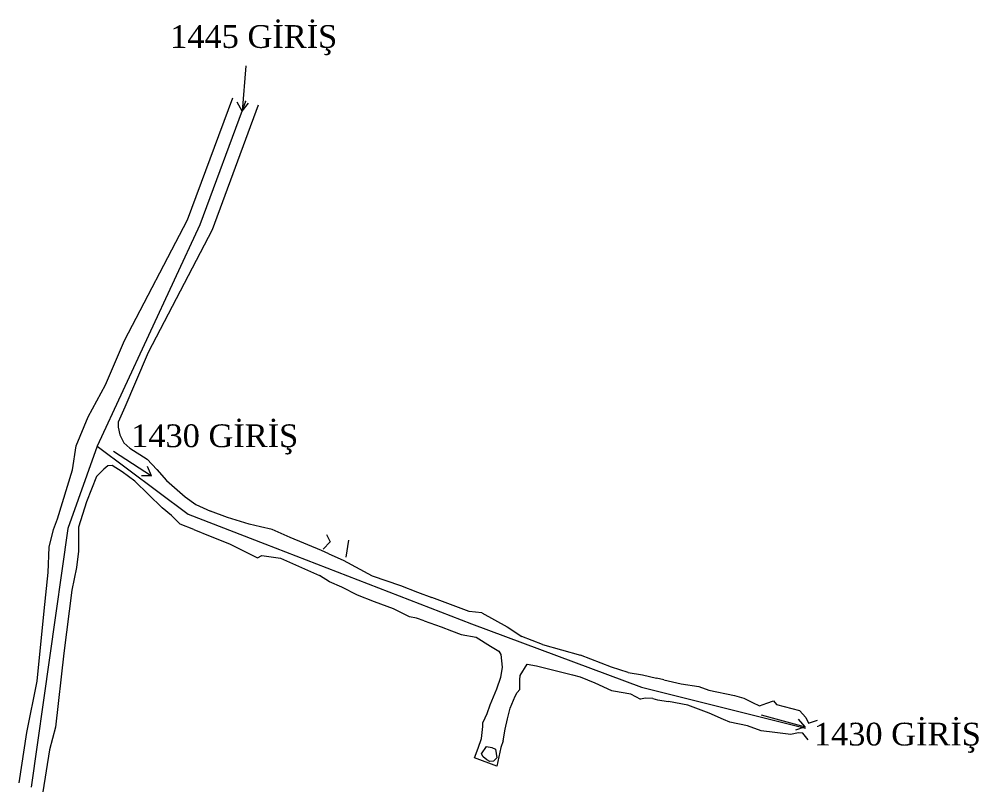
# Model space of a CAD drawing. Header units: metres. Extents: x 539087 to 539738, y 4477622 to 4478004.
# Drawn here: x 539527.1 to 539737.9, y 4477740.5 to 4477910.3 of the extents above; entities that cross this region are included whole.
import ezdxf

# ---------------------------------------------------------------- set-up
doc = ezdxf.new("R2010")
doc.units = ezdxf.units.M
for name, color, linetype, lineweight in [('GEOFENCE', 3, 'Continuous', 0), ('INIT_COORD', 5, 'Continuous', 0), ('KAT_1440', 85, 'Continuous', 0), ('KAT_1450', 113, 'Continuous', 0), ('YAZıLAR', 1, 'Continuous', 0)]:
    doc.layers.add(name, color=color, linetype=linetype, lineweight=lineweight)
doc.styles.get("Standard").update_dxf_attribs({"font": 'times.ttf'})

# ---------------------------------------------------------------- blocks, each defined once
blk = doc.blocks.new('162')
at = {"layer": 'YAZıLAR'}
for p, q in [((0, 2.1875, 1435.6234), (0, -2.8125, 1435.6234)), ((0, -2.8125, 1435.6234), (-0.625, -1.875, 1435.6234)), ((0, -2.8125, 1435.6234), (0.625, -1.875, 1435.6234))]:
    blk.add_line(p, q, dxfattribs=at)

msp = doc.modelspace()

# ---------------------------------------------------------------- linework, layer by layer
at = {"layer": 'GEOFENCE'}
for p, q in [((539576.83, 4477892.2, 1459.31), (539566.81, 4477865.09, 1454.97)), ((539566.81, 4477865.09, 1454.97), (539544.23, 4477816.43, 1447.19)), ((539544.23, 4477816.43, 1447.19), (539537.77, 4477798.4, 1445.35)), ((539544.23, 4477816.43, 1447.19), (539564.21, 4477801.49, 1447.52)), ((539564.21, 4477801.49, 1447.52), (539581.08, 4477795.02, 1444.93)), ((539537.77, 4477798.4, 1445.35), (539529.72, 4477741.51, 1440.03)), ((539581.08, 4477795.02, 1444.93), (539626.5, 4477777.46, 1439.5)), ((539626.5, 4477777.46, 1439.5), (539663.83, 4477763.55, 1432.74)), ((539663.83, 4477763.55, 1432.74), (539699.9, 4477754.48, 1431.06))]:
    msp.add_line(p, q, dxfattribs=at)
at = {"layer": 'INIT_COORD'}
msp.add_point((539576.83, 4477892.2, 1459.31), dxfattribs=at)
at = {"layer": 'KAT_1440'}
for p, q in [((539546.1, 4477829.94, 1448.99), (539550.28, 4477839.66, 1450.61)), ((539555.41, 4477837.06, 1450.61), (539552.69, 4477830.55, 1449.37)), ((539542.27, 4477822.91, 1447.92), (539546.1, 4477829.94, 1448.99)), ((539552.69, 4477830.55, 1449.37), (539550.29, 4477825.01, 1448.47)), ((539550.29, 4477825.01, 1448.47), (539548.86, 4477821.75, 1447.92)), ((539539.61, 4477816.55, 1447.21), (539542.27, 4477822.91, 1447.92)), ((539548.86, 4477821.75, 1447.92), (539548.88, 4477820.65, 1447.84)), ((539548.88, 4477820.65, 1447.84), (539549.24, 4477818.96, 1447.46)), ((539549.24, 4477818.96, 1447.46), (539550.13, 4477817.23, 1449.39)), ((539538.81, 4477811.26, 1446.63), (539539.61, 4477816.55, 1447.21)), ((539550.13, 4477817.23, 1449.39), (539551.44, 4477816.04, 1447.57)), ((539551.44, 4477816.04, 1447.57), (539555.21, 4477813.6, 1447.69)), ((539546.57, 4477812.12, 1447.48), (539545.73, 4477811.4, 1446.85)), ((539547.53, 4477812.25, 1448.88), (539546.57, 4477812.12, 1447.48)), ((539549.75, 4477810.8, 1447.62), (539547.53, 4477812.25, 1448.88)), ((539555.21, 4477813.6, 1447.69), (539557.36, 4477811.35, 1447.76)), ((539535.49, 4477800.53, 1445.49), (539538.81, 4477811.26, 1446.63)), ((539545.73, 4477811.4, 1446.85), (539544.11, 4477809.83, 1446.66)), ((539552.48, 4477808.79, 1447.73), (539549.75, 4477810.8, 1447.62)), ((539557.36, 4477811.35, 1447.76), (539559.5, 4477808.89, 1447.91)), ((539544.11, 4477809.83, 1446.66), (539541.9, 4477804.26, 1446)), ((539558.5, 4477802.92, 1447.86), (539552.48, 4477808.79, 1447.73)), ((539559.5, 4477808.89, 1447.91), (539563.56, 4477805.35, 1447.92)), ((539541.9, 4477804.26, 1446), (539540.14, 4477798.68, 1445.4)), ((539563.56, 4477805.35, 1447.92), (539565.95, 4477803.64, 1447.44)), ((539565.95, 4477803.64, 1447.44), (539569.17, 4477802.2, 1446.74)), ((539560.55, 4477801.22, 1447.96), (539558.5, 4477802.92, 1447.86)), ((539572.91, 4477800.8, 1445.97), (539569.17, 4477802.2, 1446.74)), ((539534.65, 4477798.12, 1445.31), (539535.49, 4477800.53, 1445.49)), ((539562.47, 4477799.35, 1447.6), (539560.55, 4477801.22, 1447.96)), ((539565.5, 4477798.12, 1446.9), (539562.47, 4477799.35, 1447.6)), ((539577.65, 4477799.32, 1445.38), (539572.91, 4477800.8, 1445.97)), ((539533.71, 4477794.28, 1445), (539534.65, 4477798.12, 1445.31)), ((539540.14, 4477798.68, 1445.4), (539540.14, 4477793.39, 1445)), ((539565.5, 4477798.12, 1446.9), (539569.05, 4477796.69, 1446.27)), ((539580.12, 4477798.75, 1445.12), (539577.65, 4477799.32, 1445.38)), ((539582.71, 4477798.14, 1444.89), (539580.12, 4477798.75, 1445.12)), ((539586.61, 4477796.42, 1444.18), (539582.71, 4477798.14, 1444.89)), ((539569.05, 4477796.69, 1446.27), (539573.28, 4477794.98, 1445.63)), ((539593.53, 4477793.55, 1443.28), (539586.61, 4477796.42, 1444.18)), ((539533.44, 4477788.69, 1444.46), (539533.71, 4477794.28, 1445)), ((539540.14, 4477793.39, 1445), (539539.68, 4477789.81, 1444.67)), ((539573.28, 4477794.98, 1445.63), (539579.46, 4477791.9, 1444.97)), ((539595.16, 4477792.82, 1443.15), (539593.53, 4477793.55, 1443.28)), ((539579.46, 4477791.9, 1444.97), (539580.43, 4477792.42, 1444.85)), ((539580.43, 4477792.42, 1444.85), (539584.49, 4477791.89, 1444.29)), ((539584.49, 4477791.89, 1444.29), (539593.12, 4477788.05, 1443.1)), ((539595.16, 4477792.82, 1443.15), (539598.32, 4477791.44, 1442.76)), ((539598.32, 4477791.44, 1442.76), (539604.68, 4477788, 1442)), ((539539.68, 4477789.81, 1444.67), (539538.67, 4477784.84, 1444.08)), ((539532.56, 4477780.3, 1443.63), (539533.44, 4477788.69, 1444.46)), ((539595.29, 4477786.68, 1442.68), (539593.12, 4477788.05, 1443.1)), ((539597.99, 4477785.51, 1442.54), (539595.29, 4477786.68, 1442.68)), ((539604.68, 4477788, 1442), (539610.88, 4477785.84, 1441.07)), ((539538.67, 4477784.84, 1444.08), (539536.88, 4477770.97, 1442.71)), ((539601.45, 4477783.71, 1441.95), (539597.99, 4477785.51, 1442.54)), ((539610.88, 4477785.84, 1441.07), (539614.59, 4477784.39, 1440.45)), ((539605.17, 4477782.27, 1441.63), (539601.45, 4477783.71, 1441.95)), ((539614.59, 4477784.39, 1440.45), (539617.77, 4477783.23, 1440.17)), ((539623.66, 4477781.02, 1440.05), (539617.77, 4477783.23, 1440.17)), ((539609.33, 4477780.69, 1441.06), (539605.17, 4477782.27, 1441.63)), ((539612.83, 4477778.98, 1440.39), (539609.33, 4477780.69, 1441.06)), ((539626, 4477780.14, 1439.7), (539623.66, 4477781.02, 1440.05)), ((539531.06, 4477764.81, 1442.14), (539532.56, 4477780.3, 1443.63)), ((539614.4, 4477778.64, 1440.46), (539612.83, 4477778.98, 1440.39)), ((539616.06, 4477778.06, 1440.29), (539614.4, 4477778.64, 1440.46)), ((539628.79, 4477779.86, 1439.3), (539626, 4477780.14, 1439.7)), ((539628.79, 4477779.86, 1439.3), (539634.32, 4477776.78, 1437.46)), ((539616.06, 4477778.06, 1440.29), (539619.79, 4477776.74, 1440.16)), ((539619.79, 4477776.74, 1440.16), (539622.06, 4477775.86, 1440.05)), ((539634.32, 4477776.78, 1437.46), (539637.56, 4477774.65, 1436.73)), ((539622.06, 4477775.86, 1440.05), (539624.21, 4477775.06, 1439.7)), ((539624.21, 4477775.06, 1439.7), (539627.52, 4477774.51, 1439.3)), ((539627.52, 4477774.51, 1439.3), (539630.66, 4477772.54, 1437.65)), ((539642.12, 4477772.89, 1435.88), (539637.56, 4477774.65, 1436.73)), ((539630.66, 4477772.54, 1437.65), (539632.48, 4477771.44, 1437.19)), ((539642.12, 4477772.89, 1435.88), (539650.44, 4477770.58, 1434.54)), ((539536.88, 4477770.97, 1442.71), (539535.05, 4477754.69, 1441.26)), ((539632.48, 4477771.44, 1437.19), (539632.92, 4477770.69, 1436.98)), ((539632.92, 4477770.69, 1436.98), (539633.23, 4477767.89, 1436.75)), ((539657.25, 4477767.94, 1433.61), (539650.44, 4477770.58, 1434.54)), ((539633.23, 4477767.89, 1436.75), (539632.84, 4477765.65, 1436.95)), ((539637.17, 4477766.06, 1436.69), (539638.72, 4477768.6, 1436.17)), ((539638.72, 4477768.6, 1436.17), (539640.8, 4477768.18, 1435.52)), ((539640.8, 4477768.18, 1435.52), (539648.68, 4477766.23, 1434.51)), ((539660.9, 4477766.73, 1433.21), (539657.25, 4477767.94, 1433.61)), ((539632.84, 4477765.65, 1436.95), (539631.97, 4477763.08, 1436.95)), ((539637.1, 4477765.16, 1436.58), (539637.17, 4477766.06, 1436.69)), ((539648.68, 4477766.23, 1434.51), (539650.36, 4477765.82, 1434.32)), ((539650.36, 4477765.82, 1434.32), (539653.62, 4477764.45, 1433.98)), ((539660.9, 4477766.73, 1433.21), (539664.06, 4477766.2, 1432.69)), ((539664.06, 4477766.2, 1432.69), (539667.11, 4477765.46, 1432.69)), ((539528.82, 4477753.56, 1441.13), (539531.06, 4477764.81, 1442.14)), ((539637.08, 4477762.98, 1436.85), (539637.1, 4477765.16, 1436.58)), ((539653.62, 4477764.45, 1433.98), (539657.27, 4477762.77, 1433.45)), ((539668.75, 4477765.14, 1432.57), (539667.11, 4477765.46, 1432.69)), ((539668.75, 4477765.14, 1432.57), (539672.57, 4477764.22, 1432.51)), ((539672.57, 4477764.22, 1432.51), (539676.41, 4477763.66, 1432.46)), ((539676.41, 4477763.66, 1432.46), (539678.63, 4477762.85, 1432.33)), ((539631.97, 4477763.08, 1436.95), (539630.48, 4477759.57, 1437.36)), ((539634.95, 4477758.89, 1437.38), (539636.07, 4477761.55, 1436.94)), ((539636.07, 4477761.55, 1436.94), (539636.5, 4477762.32, 1436.85)), ((539637.08, 4477762.98, 1436.85), (539636.5, 4477762.32, 1436.85)), ((539657.27, 4477762.77, 1433.45), (539660.26, 4477762.25, 1433.04)), ((539660.26, 4477762.25, 1433.04), (539661.39, 4477762.04, 1432.95)), ((539661.39, 4477762.04, 1432.95), (539663.6, 4477760.89, 1432.8)), ((539678.63, 4477762.85, 1432.33), (539684.26, 4477761.68, 1431.24)), ((539684.26, 4477761.68, 1431.24), (539686.3, 4477761.11, 1430.89)), ((539630.48, 4477759.57, 1437.36), (539629.83, 4477757.64, 1437.63)), ((539664.71, 4477761.07, 1432.69), (539663.6, 4477760.89, 1432.8)), ((539666.35, 4477761.05, 1432.69), (539664.71, 4477761.07, 1432.69)), ((539666.35, 4477761.05, 1432.69), (539667.36, 4477760.76, 1432.55)), ((539667.36, 4477760.76, 1432.55), (539669.78, 4477760.38, 1432.61)), ((539673.99, 4477759.53, 1432.49), (539669.78, 4477760.38, 1432.61)), ((539678.68, 4477757.78, 1432.32), (539673.99, 4477759.53, 1432.49)), ((539686.3, 4477761.11, 1430.89), (539688.25, 4477760.15, 1430.84)), ((539688.25, 4477760.15, 1430.84), (539689.8, 4477759.44, 1430.82)), ((539689.8, 4477759.44, 1430.82), (539691.41, 4477759.99, 1430.86)), ((539691.41, 4477759.99, 1430.86), (539692.87, 4477760.53, 1431.02)), ((539692.87, 4477760.53, 1431.02), (539693.51, 4477759.71, 1430.86)), ((539693.51, 4477759.71, 1430.86), (539698.55, 4477758.36, 1430.14)), ((539629.83, 4477757.64, 1437.63), (539628.94, 4477755.73, 1437.7)), ((539634.36, 4477756.53, 1437.64), (539634.95, 4477758.89, 1437.38)), ((539681.88, 4477756.41, 1431.65), (539678.68, 4477757.78, 1432.32)), ((539698.55, 4477758.36, 1430.14), (539699.95, 4477756.82, 1431.06)), ((539629, 4477754.87, 1437.89), (539628.94, 4477755.73, 1437.7)), ((539633.87, 4477754.27, 1437.98), (539634.36, 4477756.53, 1437.64)), ((539683.23, 4477755.86, 1431.37), (539681.88, 4477756.41, 1431.65)), ((539687.13, 4477755.05, 1431.2), (539683.23, 4477755.86, 1431.37)), ((539690.16, 4477753.9, 1430.69), (539687.13, 4477755.05, 1431.2)), ((539699.95, 4477756.82, 1431.06), (539700.51, 4477755.57, 1431.09)), ((539700.51, 4477755.57, 1431.09), (539702.54, 4477756.24, 1428.7)), ((539527.11, 4477742.49, 1440.1), (539528.82, 4477753.56, 1441.13)), ((539535.05, 4477754.69, 1441.26), (539533.8, 4477749.74, 1440.81)), ((539628.67, 4477752.25, 1438.45), (539629, 4477754.87, 1437.89)), ((539633.43, 4477751.7, 1438.32), (539633.87, 4477754.27, 1437.98)), ((539693.12, 4477753.53, 1430.66), (539690.16, 4477753.9, 1430.69)), ((539696.68, 4477753.14, 1430.54), (539693.12, 4477753.53, 1430.66)), ((539698.24, 4477753.49, 1430.95), (539696.68, 4477753.14, 1430.54)), ((539699.29, 4477753.38, 1431.02), (539698.24, 4477753.49, 1430.95)), ((539700.49, 4477751.94, 1428.96), (539699.29, 4477753.38, 1431.02)), ((539627.94, 4477750.14, 1438.77), (539628.67, 4477752.25, 1438.45)), ((539633.43, 4477751.7, 1438.32), (539632.95, 4477750.25, 1438.62)), ((539533.8, 4477749.74, 1440.81), (539532.33, 4477740.52, 1439.95)), ((539627.11, 4477747.97, 1438.99), (539627.94, 4477750.14, 1438.77)), ((539628.7, 4477748.86, 1438.47), (539629.79, 4477750.5, 1437.52)), ((539629.05, 4477748.2, 1438.48), (539628.7, 4477748.86, 1438.47)), ((539629.79, 4477750.5, 1437.52), (539630.98, 4477750.25, 1437.61)), ((539630.98, 4477750.25, 1437.61), (539631.75, 4477749.9, 1437.8)), ((539631.75, 4477749.9, 1437.8), (539632.08, 4477748.02, 1438.74)), ((539632.95, 4477750.25, 1438.62), (539632.04, 4477746.17, 1438.93)), ((539632.04, 4477746.17, 1438.93), (539627.11, 4477747.97, 1438.99)), ((539629.83, 4477747.54, 1438.41), (539629.05, 4477748.2, 1438.48)), ((539630.52, 4477747.21, 1438.42), (539629.83, 4477747.54, 1438.41)), ((539631.35, 4477747.28, 1438.61), (539630.52, 4477747.21, 1438.42)), ((539632.08, 4477748.02, 1438.74), (539631.35, 4477747.28, 1438.61))]:
    msp.add_line(p, q, dxfattribs=at)
at = {"layer": 'KAT_1450'}
for p, q in [((539564.1, 4477866.2, 1454.97), (539574.04, 4477892.99, 1459.31)), ((539579.62, 4477891.41, 1459.31), (539569.52, 4477863.99, 1454.97)), ((539550.28, 4477839.66, 1450.61), (539564.1, 4477866.2, 1454.97)), ((539569.52, 4477863.99, 1454.97), (539555.41, 4477837.06, 1450.61)), ((539595.41, 4477795.46, 1550.25), (539593.9, 4477793.81, 1552.2)), ((539594.6, 4477797.02, 1549.68), (539595.41, 4477795.46, 1550.25)), ((539598.94, 4477792.09, 1552.2), (539599.52, 4477795.84, 1550.7))]:
    msp.add_line(p, q, dxfattribs=at)

# ---------------------------------------------------------------- block references
at = {"layer": 'YAZıLAR', "xscale": 2, "yscale": 2}
for p, rotation in [((539576.56, 4477895.65, 1435.62), 355.124156535494), ((539551.48, 4477813.01, 1435.62), 57.13970627545295), ((539694.35, 4477756.29, 1435.62), 74.81580213043365)]:
    msp.add_blockref('162', p, dxfattribs=dict(at, rotation=rotation))

# ---------------------------------------------------------------- texts
at = {"layer": 'YAZıLAR'}
for s, p in [('1445 GİRİŞ', (539560.27, 4477903.97)), ('1430 GİRİŞ', (539551.7, 4477816.25)), ('1430 GİRİŞ', (539701.7, 4477750.7))]:
    msp.add_text(s, height=5, dxfattribs=at).set_placement(p)

doc.saveas('drawing.dxf')
